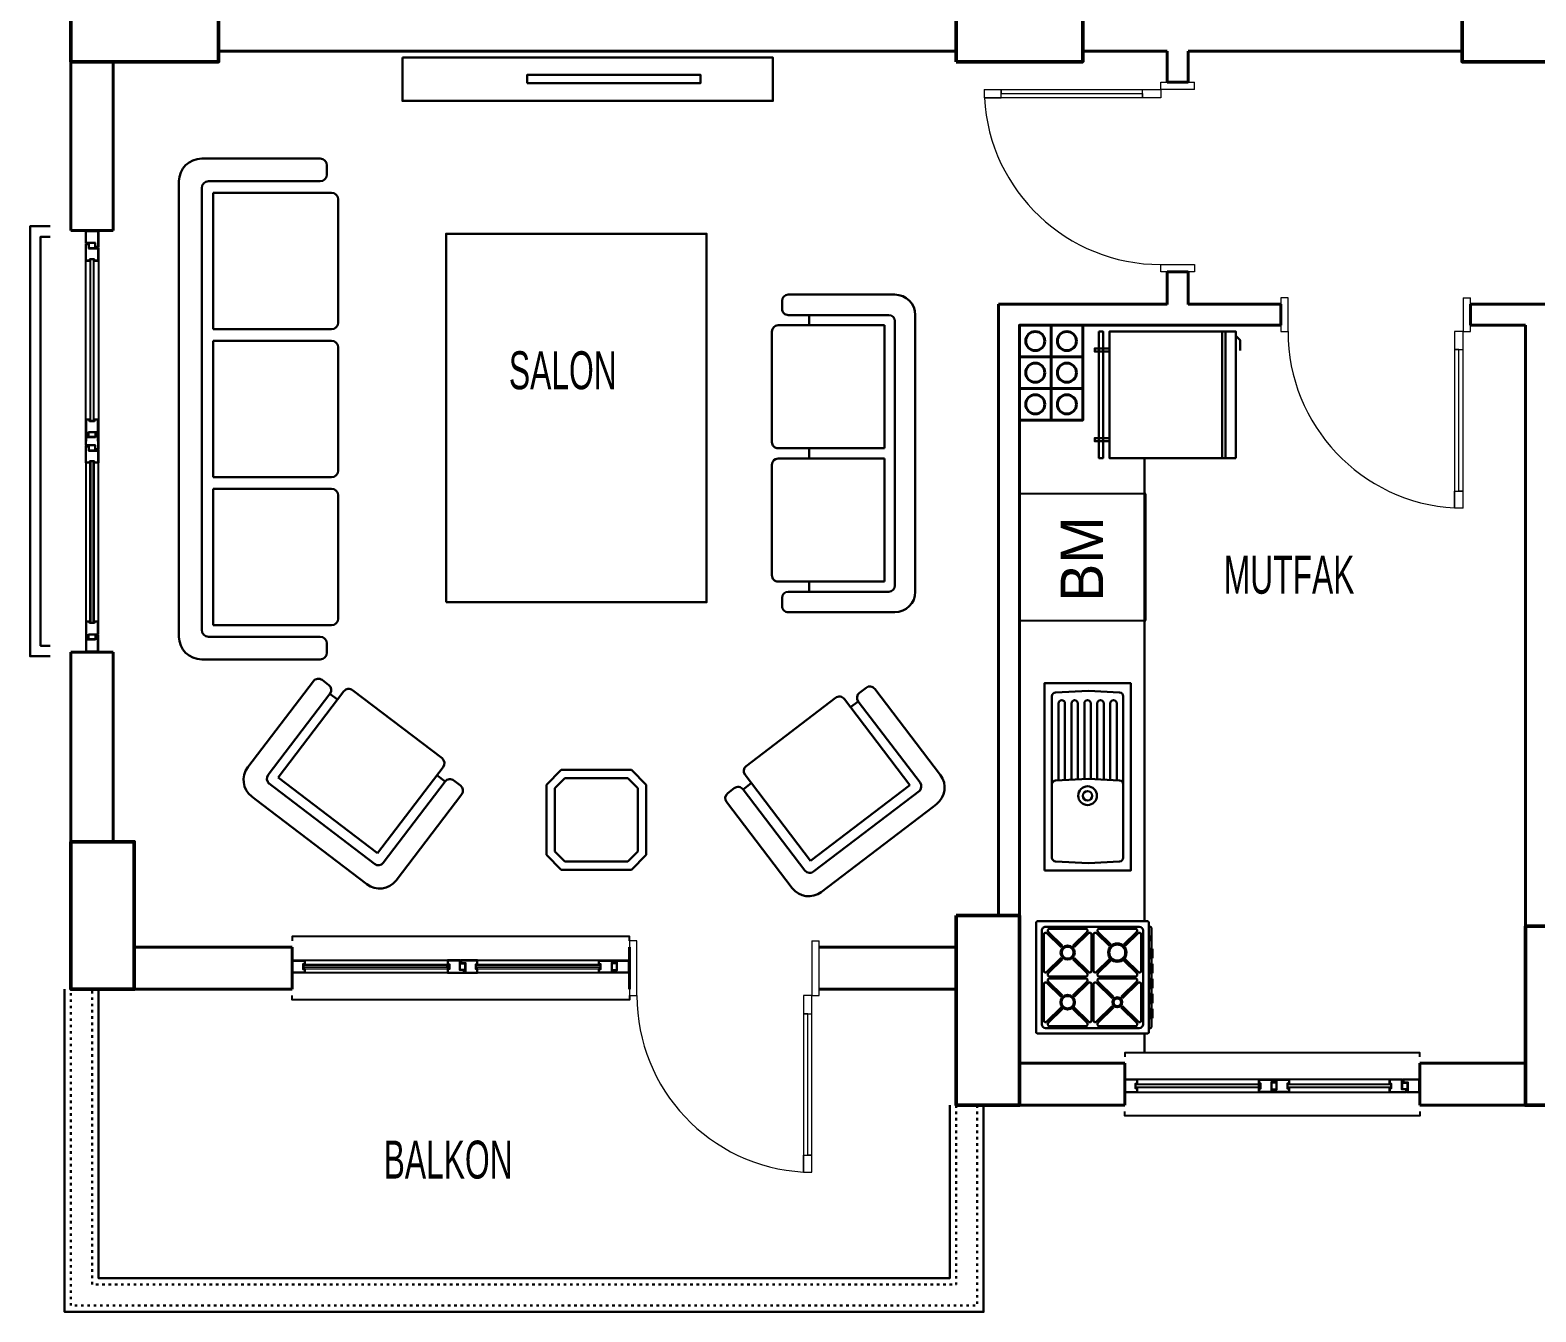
# Model space of a CAD drawing. Header units: millimetres. Extents: x 38 to 3246, y 32 to 1248.
# Drawn here: x 38 to 752, y 32 to 640 of the extents above; entities that cross this region are included whole.
import ezdxf

# ---------------------------------------------------------------- set-up
doc = ezdxf.new("R2010")
doc.units = ezdxf.units.MM
doc.linetypes.add('ACAD_ISO03W100', pattern=[30, 12, -18])
doc.layers.add('14_ISLAK_MEKAN_TEFRİŞ', color=134, linetype='Continuous')
for name, color, linetype, lineweight in [('CAM', 253, 'Continuous', 15), ('duvar_40', 45, 'Continuous', 40), ('KOLON50', 81, 'Continuous', 50), ('MERD_30', 31, 'Continuous', 30), ('PENC_25', 74, 'Continuous', 25), ('TEF', 145, 'Continuous', 30), ('yazı', 253, 'Continuous', 20)]:
    doc.layers.add(name, color=color, linetype=linetype, lineweight=lineweight)
doc.styles.add('ARIAL', font='Arial')
doc.styles.get("Standard").update_dxf_attribs({"font": 'EtrFont'})

# ---------------------------------------------------------------- blocks, each defined once
blk = doc.blocks.new('a124')
at = {"layer": 'CAM', "flags": 128}
for points in [[(562.385812, 140.67522), (621.447941, 140.67522), (621.447941, 140.17522), (562.385812, 140.17522)], [(562.385812, 139.17522), (621.447941, 139.17522), (621.447941, 138.67522), (562.385812, 138.67522)], [(634.347946, 140.67522), (683.271589, 140.67522), (683.271589, 140.17522), (634.347946, 140.17522)], [(634.347946, 139.17522), (683.271589, 139.17522), (683.271589, 138.67522), (634.347946, 138.67522)]]:
    blk.add_lwpolyline(points, close=True, dxfattribs=at)
at = {"layer": 'PENC_25'}
for p, q in [((682.571589, 142.675222), (563.085812, 142.675222)), ((563.085812, 136.675218), (682.571589, 136.675218))]:
    blk.add_line(p, q, dxfattribs=at)
at = {"layer": 'PENC_25', "flags": 128}
for points in [[(697.110589, 153.466737), (697.110589, 155.383703), (557.110589, 155.383703), (557.110589, 153.466737)], [(697.110589, 127.466737), (697.110589, 125.466737), (557.110589, 125.466737), (557.110589, 127.466737)]]:
    blk.add_lwpolyline(points, dxfattribs=at)
for points in [[(563.085812, 142.675222), (557.110589, 142.675222), (557.110589, 136.675218), (563.085812, 136.675218), (563.085812, 138.67522), (562.385812, 138.67522), (562.385812, 140.67522), (563.085812, 140.67522)], [(562.885812, 142.475222), (557.285808, 142.475222), (557.285808, 136.875218), (562.885812, 136.875218), (562.885812, 138.47522), (562.185812, 138.47522), (562.185812, 140.87522), (562.885812, 140.87522)], [(620.547941, 139.17522), (621.447941, 139.17522), (621.447941, 140.17522), (620.547941, 140.17522)], [(620.747941, 142.675222), (628.747944, 142.675222), (628.747944, 141.17522), (626.747943, 141.17522), (626.747943, 136.675218), (620.747941, 136.675218), (620.747941, 138.67522), (621.447941, 138.67522), (621.447941, 140.67522), (620.747941, 140.67522)], [(620.947941, 142.475222), (628.547944, 142.475222), (628.547944, 141.37522), (626.547943, 141.37522), (626.547943, 136.875218), (620.947941, 136.875218), (620.947941, 138.47522), (621.647941, 138.47522), (621.647941, 140.87522), (620.947941, 140.87522)], [(635.047946, 136.675218), (627.047943, 136.675218), (627.047943, 138.17522), (629.047944, 138.17522), (629.047944, 142.675222), (635.047946, 142.675222), (635.047946, 140.67522), (634.347946, 140.67522), (634.347946, 138.67522), (635.047946, 138.67522)], [(634.847946, 136.875218), (627.247943, 136.875218), (627.247943, 137.97522), (629.247944, 137.97522), (629.247944, 142.475222), (634.847946, 142.475222), (634.847946, 140.87522), (634.147946, 140.87522), (634.147946, 138.47522), (634.847946, 138.47522)], [(682.571589, 136.675218), (690.785807, 136.675218), (690.785807, 138.17522), (688.785806, 138.17522), (688.785806, 142.675222), (682.571589, 142.675222), (682.571589, 140.67522), (683.271589, 140.67522), (683.271589, 138.67522), (682.571589, 138.67522)], [(682.771589, 136.875218), (690.585807, 136.875218), (690.585807, 137.97522), (688.585806, 137.97522), (688.585806, 142.475222), (682.771589, 142.475222), (682.771589, 140.87522), (683.471589, 140.87522), (683.471589, 138.47522), (682.771589, 138.47522)], [(697.110589, 142.675222), (689.085806, 142.675222), (689.085806, 141.17522), (691.085807, 141.17522), (691.085807, 136.675218), (697.110589, 136.675218), (697.110589, 139.67522)], [(696.685809, 142.475222), (689.285806, 142.475222), (689.285806, 141.37522), (691.285807, 141.37522), (691.285807, 136.875218), (696.685809, 136.875218), (696.685809, 138.47522), (696.685809, 140.87522)]]:
    blk.add_lwpolyline(points, close=True, dxfattribs=at)
blk = doc.blocks.new('a126')
at = {"layer": 'duvar_40', "flags": 128}
for points in [[(631.040129, 510.466696), (631.040129, 500.466696)], [(721.040129, 510.466696), (721.040129, 500.466696)]]:
    blk.add_lwpolyline(points, dxfattribs=at)
at = {"layer": 'PENC_25', "lineweight": 20}
for p, q in [((634.512629, 513.466788), (631.040051, 513.466788)), ((631.040051, 513.466737), (631.040051, 497.466788)), ((634.512629, 497.466788), (634.512629, 513.466737)), ((717.567472, 513.466788), (721.040051, 513.466788)), ((717.567472, 513.466685), (717.567472, 497.466737)), ((721.040051, 497.466737), (721.040051, 513.466685)), ((631.040051, 497.466788), (634.512629, 497.466788)), ((717.567472, 497.466737), (721.040051, 497.466737)), ((713.567473, 413.799217), (717.567473, 413.799217))]:
    blk.add_line(p, q, dxfattribs=at)
at = {"layer": 'PENC_25', "lineweight": 20, "flags": 128}
blk.add_lwpolyline([(717.567473, 413.743331), (717.567473, 497.466737), (713.567473, 497.466737), (713.567473, 413.743331), (713.567473, 421.815767), (717.567473, 421.815767), (715.567473, 421.815767), (715.567473, 488.904834), (713.567473, 488.904834), (717.567473, 488.904834)], dxfattribs=at)
at = {"layer": 'PENC_25', "lineweight": 20}
blk.add_arc((718.314719, 497.466737), 83.80209, 179.992273, 266.752553, dxfattribs=at)
blk = doc.blocks.new('a127')
at = {"layer": 'duvar_40', "flags": 128}
for points in [[(577.110553, 615.807458), (587.110553, 615.807458)], [(577.110517, 525.807448), (587.110517, 525.807448)]]:
    blk.add_lwpolyline(points, dxfattribs=at)
at = {"layer": 'PENC_25', "lineweight": 20}
for p, q in [((574.110589, 615.807452), (590.110538, 615.807452)), ((574.110589, 612.334874), (574.110589, 615.807452)), ((590.11064, 612.334874), (590.11064, 615.807452)), ((490.443069, 608.334875), (490.443069, 612.334875)), ((590.110538, 612.334874), (574.110589, 612.334874)), ((574.11064, 525.807452), (574.11064, 529.280031)), ((574.11064, 529.280031), (590.110589, 529.280031)), ((590.11064, 529.280031), (590.11064, 525.807452)), ((590.110589, 525.807452), (574.11064, 525.807452))]:
    blk.add_line(p, q, dxfattribs=at)
at = {"layer": 'PENC_25', "lineweight": 20, "flags": 128}
blk.add_lwpolyline([(490.387183, 612.334875), (574.110589, 612.334875), (574.110589, 608.334875), (490.387183, 608.334875), (498.459619, 608.334875), (498.459619, 612.334875), (498.459619, 610.334875), (565.548686, 610.334875), (565.548686, 608.334875), (565.548686, 612.334875)], dxfattribs=at)
at = {"layer": 'PENC_25', "lineweight": 20}
blk.add_arc((574.110589, 613.08212), 83.80209, 183.247447, 270.007727, dxfattribs=at)
blk = doc.blocks.new('a128')
at = {"layer": 'TEF', "flags": 128}
for points in [[(214.329932, 627.466737), (390.133441, 627.466737), (390.133441, 606.891547), (214.329932, 606.891547)], [(273.620181, 615.242903), (355.727212, 615.242903), (355.727212, 619.298829), (273.620181, 619.298829)]]:
    blk.add_lwpolyline(points, close=True, dxfattribs=at)
blk = doc.blocks.new('a131')
at = {"layer": 'CAM', "flags": 128}
for points in [[(167.385812, 196.758253), (236.447941, 196.758253), (236.447941, 197.258253), (167.385812, 197.258253)], [(167.385812, 195.258253), (236.447941, 195.258253), (236.447941, 195.758253), (167.385812, 195.758253)], [(249.347946, 196.758253), (308.271589, 196.758253), (308.271589, 197.258253), (249.347946, 197.258253)], [(249.347946, 195.258253), (308.271589, 195.258253), (308.271589, 195.758253), (249.347946, 195.758253)]]:
    blk.add_lwpolyline(points, close=True, dxfattribs=at)
at = {"layer": 'duvar_40', "ltscale": 20, "flags": 128}
blk.add_lwpolyline([(322.110589, 185.466737), (322.110589, 205.466737)], dxfattribs=at)
at = {"layer": 'PENC_25', "lineweight": 20}
for p, q in [((322.110589, 208.466737), (322.110589, 182.466737)), ((325.583167, 208.466737), (322.110589, 208.466737)), ((325.583167, 182.466737), (325.583167, 208.466737)), ((408.63801, 208.466634), (408.63801, 182.466685)), ((412.110589, 182.466685), (412.110589, 208.466634)), ((322.110589, 182.466737), (325.583167, 182.466737))]:
    blk.add_line(p, q, dxfattribs=at)
at = {"layer": 'PENC_25'}
for p, q in [((168.085812, 199.258255), (307.571589, 199.258255)), ((307.571589, 193.258252), (168.085812, 193.258252))]:
    blk.add_line(p, q, dxfattribs=at)
at = {"layer": 'PENC_25', "flags": 128}
for points in [[(322.110589, 208.466737), (322.110589, 210.466737), (162.110589, 210.466737), (162.110589, 208.466737)], [(322.110589, 182.466737), (322.110589, 180.54977), (162.110589, 180.54977), (162.110589, 182.466737)]]:
    blk.add_lwpolyline(points, dxfattribs=at)
for points in [[(168.085812, 193.258252), (162.110589, 193.258252), (162.110589, 199.258255), (168.085812, 199.258255), (168.085812, 197.258253), (167.385812, 197.258253), (167.385812, 195.258253), (168.085812, 195.258253)], [(167.885812, 193.458252), (162.285808, 193.458252), (162.285808, 199.058255), (167.885812, 199.058255), (167.885812, 197.458253), (167.185812, 197.458253), (167.185812, 195.058253), (167.885812, 195.058253)], [(307.571589, 199.258255), (315.785807, 199.258255), (315.785807, 197.758253), (313.785806, 197.758253), (313.785806, 193.258252), (307.571589, 193.258252), (307.571589, 195.258253), (308.271589, 195.258253), (308.271589, 197.258253), (307.571589, 197.258253)], [(307.771589, 199.058255), (315.585807, 199.058255), (315.585807, 197.958253), (313.585806, 197.958253), (313.585806, 193.458252), (307.771589, 193.458252), (307.771589, 195.058253), (308.471589, 195.058253), (308.471589, 197.458253), (307.771589, 197.458253)], [(322.110589, 193.258252), (314.085806, 193.258252), (314.085806, 194.758253), (316.085807, 194.758253), (316.085807, 199.258255), (322.110589, 199.258255), (322.110589, 196.258253)], [(321.685809, 193.458252), (314.285806, 193.458252), (314.285806, 194.558253), (316.285807, 194.558253), (316.285807, 199.058255), (321.685809, 199.058255), (321.685809, 197.458253), (321.685809, 195.058253)], [(322.110589, 199.258255), (322.110589, 193.258252)]]:
    blk.add_lwpolyline(points, close=True, dxfattribs=at)
at = {"layer": 'PENC_25', "lineweight": 20, "flags": 128}
blk.add_lwpolyline([(408.638011, 98.74328), (408.638011, 182.466685), (404.638011, 182.466685), (404.638011, 98.74328), (404.638011, 106.815716), (408.638011, 106.815716), (406.638011, 106.815716), (406.638011, 173.904783), (404.638011, 173.904783), (408.638011, 173.904783)], dxfattribs=at)
at = {"layer": 'PENC_25', "lineweight": 20}
blk.add_arc((409.385257, 182.466685), 83.80209, 179.992273, 266.752553, dxfattribs=at)
blk = doc.blocks.new('a133')
at = {"layer": 'CAM'}
for p, q in [((66.110589, 531.627737), (66.110589, 455.06674)), ((66.610589, 455.06674), (66.610589, 531.627737)), ((67.610589, 531.627737), (67.610589, 455.06674)), ((68.110589, 455.06674), (68.110589, 531.627737)), ((66.110589, 455.06674), (66.610589, 455.06674)), ((67.610589, 455.06674), (68.110589, 455.06674)), ((66.110589, 359.305736), (66.110589, 435.866733)), ((66.110589, 435.866733), (66.610589, 435.866733)), ((66.610589, 435.866733), (66.610589, 359.305736)), ((67.610589, 359.305736), (67.610589, 435.866733)), ((67.610589, 435.866733), (68.110589, 435.866733)), ((68.110589, 435.866733), (68.110589, 359.305736)), ((66.610589, 359.305736), (66.110589, 359.305736)), ((68.110589, 359.305736), (67.610589, 359.305736))]:
    blk.add_line(p, q, dxfattribs=at)
at = {"layer": 'MERD_30', "flags": 128}
for points in [[(47.2288, 547.459365), (37.7288, 547.459365), (37.7288, 343.466748), (47.2288, 343.466748)], [(47.2288, 542.459365), (42.7288, 542.459365), (42.7288, 348.466748), (47.2288, 348.466748)]]:
    blk.add_lwpolyline(points, dxfattribs=at)
at = {"layer": 'PENC_25'}
for p, q in [((64.110587, 445.466737), (64.110587, 530.927737)), ((70.11059, 530.927737), (70.11059, 445.466737)), ((64.110587, 455.76674), (64.110587, 447.766737)), ((66.110589, 455.76674), (64.110587, 455.76674)), ((64.310587, 455.56674), (64.310587, 447.966737)), ((65.910589, 455.56674), (64.310587, 455.56674)), ((65.910589, 454.86674), (65.910589, 455.56674)), ((68.310589, 454.86674), (65.910589, 454.86674)), ((66.110589, 455.06674), (66.110589, 455.76674)), ((68.110589, 455.06674), (66.110589, 455.06674)), ((70.11059, 455.76674), (68.110589, 455.76674)), ((68.110589, 455.76674), (68.110589, 455.06674)), ((69.91059, 455.56674), (68.310589, 455.56674)), ((68.310589, 455.56674), (68.310589, 454.86674)), ((69.91059, 449.966738), (69.91059, 455.56674)), ((70.11059, 449.766738), (70.11059, 455.76674)), ((64.110587, 447.766737), (65.610589, 447.766737)), ((68.610589, 447.466737), (64.110587, 447.466737)), ((64.110587, 447.466737), (64.110587, 445.466737)), ((64.110587, 443.466736), (64.110587, 445.466737)), ((64.110587, 445.466737), (64.110587, 360.005736)), ((68.610589, 443.466736), (64.110587, 443.466736)), ((64.110587, 435.166733), (64.110587, 443.166736)), ((64.110587, 443.166736), (65.610589, 443.166736)), ((64.310587, 447.966737), (65.410589, 447.966737)), ((68.810589, 447.266737), (64.310587, 447.266737)), ((64.310587, 447.266737), (64.310587, 445.466737)), ((64.310587, 443.666736), (64.310587, 445.466737)), ((68.810589, 443.666736), (64.310587, 443.666736)), ((64.310587, 435.366733), (64.310587, 442.966736)), ((64.310587, 442.966736), (65.410589, 442.966736)), ((65.410589, 447.966737), (65.410589, 449.966738)), ((65.410589, 449.966738), (69.91059, 449.966738)), ((65.410589, 442.966736), (65.410589, 440.966735)), ((65.610589, 447.766737), (65.610589, 449.766738)), ((65.610589, 449.766738), (70.11059, 449.766738)), ((65.610589, 443.166736), (65.610589, 441.166735)), ((70.11059, 449.466738), (68.610589, 449.466738)), ((68.610589, 449.466738), (68.610589, 447.466737)), ((68.610589, 441.466735), (68.610589, 443.466736)), ((69.91059, 449.266738), (68.810589, 449.266738)), ((68.810589, 449.266738), (68.810589, 447.266737)), ((68.810589, 441.666735), (68.810589, 443.666736)), ((69.91059, 445.466737), (69.91059, 449.266738)), ((69.91059, 445.466737), (69.91059, 441.666735)), ((70.11059, 445.466737), (70.11059, 449.466738)), ((70.11059, 445.466737), (70.11059, 441.466735)), ((70.11059, 360.005736), (70.11059, 445.466737)), ((65.410589, 440.966735), (69.91059, 440.966735)), ((65.610589, 441.166735), (70.11059, 441.166735)), ((68.310589, 436.066733), (65.910589, 436.066733)), ((65.910589, 436.066733), (65.910589, 435.366733)), ((68.110589, 435.866733), (66.110589, 435.866733)), ((66.110589, 435.866733), (66.110589, 435.166733)), ((68.110589, 435.166733), (68.110589, 435.866733)), ((68.310589, 435.366733), (68.310589, 436.066733)), ((70.11059, 441.466735), (68.610589, 441.466735)), ((69.91059, 441.666735), (68.810589, 441.666735)), ((69.91059, 440.966735), (69.91059, 435.366733)), ((70.11059, 441.166735), (70.11059, 435.166733)), ((66.110589, 435.166733), (64.110587, 435.166733)), ((65.910589, 435.366733), (64.310587, 435.366733)), ((70.11059, 435.166733), (68.110589, 435.166733)), ((69.91059, 435.366733), (68.310589, 435.366733)), ((64.110587, 360.005736), (64.110587, 351.791519)), ((66.110589, 360.005736), (64.110587, 360.005736)), ((64.310587, 359.805736), (64.310587, 351.991519)), ((65.910589, 359.805736), (64.310587, 359.805736)), ((65.910589, 359.105736), (65.910589, 359.805736)), ((68.310589, 359.105736), (65.910589, 359.105736)), ((66.110589, 359.305736), (66.110589, 360.005736)), ((68.110589, 359.305736), (66.110589, 359.305736)), ((70.11059, 360.005736), (68.110589, 360.005736)), ((68.110589, 360.005736), (68.110589, 359.305736)), ((69.91059, 359.805736), (68.310589, 359.805736)), ((68.310589, 359.805736), (68.310589, 359.105736)), ((69.91059, 353.99152), (69.91059, 359.805736)), ((70.11059, 353.79152), (70.11059, 360.005736)), ((64.110587, 351.791519), (65.610589, 351.791519)), ((68.610589, 351.491519), (64.110587, 351.491519)), ((64.110587, 351.491519), (64.110587, 345.466737)), ((64.310587, 351.991519), (65.410589, 351.991519)), ((68.810589, 351.291519), (64.310587, 351.291519)), ((64.310587, 351.291519), (64.310587, 345.891516)), ((65.410589, 351.991519), (65.410589, 353.99152)), ((65.410589, 353.99152), (69.91059, 353.99152)), ((65.610589, 351.791519), (65.610589, 353.79152)), ((65.610589, 353.79152), (70.11059, 353.79152)), ((70.11059, 353.49152), (68.610589, 353.49152)), ((68.610589, 353.49152), (68.610589, 351.491519)), ((69.91059, 353.29152), (68.810589, 353.29152)), ((68.810589, 353.29152), (68.810589, 351.291519)), ((69.91059, 345.891516), (69.91059, 353.29152)), ((70.11059, 345.466737), (70.11059, 353.49152))]:
    blk.add_line(p, q, dxfattribs=at)
blk = doc.blocks.new('bb2')
at = {"layer": '14_ISLAK_MEKAN_TEFRİŞ'}
for p, q in [((279.199679, -291.899922), (219.199679, -291.899922)), ((219.199679, -291.899922), (219.199679, -351.899922)), ((279.199679, -351.899922), (279.199679, -291.899922)), ((219.199679, -351.899922), (279.199679, -351.899922))]:
    blk.add_line(p, q, dxfattribs=at)
at = {"insert": (228.095774, -311.441617), "char_height": 20.16, "width": 8839.469653, "attachment_point": 1}
blk.add_mtext('BM', dxfattribs=at)
blk = doc.blocks.new('rttrtr')
at = {"layer": 'TEF'}
for p, q in [((-389.510033, 6064.436817), (-462.410033, 6064.436817)), ((-389.510033, 6064.436817), (-316.610033, 6064.436817)), ((-469.700033, 6057.146817), (-469.700033, 6019.238817)), ((-389.510033, 6057.146817), (-460.223033, 6057.146817)), ((-389.510033, 6057.146817), (-318.797033, 6057.146817)), ((-309.320033, 6057.146817), (-309.320033, 6019.238817)), ((-462.410033, 6054.959817), (-462.410033, 6019.238817)), ((-458.765033, 6053.501817), (-458.765033, 6015.593817)), ((-415.025033, 6053.501817), (-458.765033, 6053.501817)), ((-415.025033, 6053.501817), (-415.025033, 6015.593817)), ((-411.380033, 6053.501817), (-411.380033, 6015.593817)), ((-389.510033, 6053.501817), (-411.380033, 6053.501817)), ((-389.510033, 6053.501817), (-367.640033, 6053.501817)), ((-367.640033, 6053.501817), (-367.640033, 6015.593817)), ((-363.995033, 6053.501817), (-320.255033, 6053.501817)), ((-363.995033, 6053.501817), (-363.995033, 6015.593817)), ((-320.255033, 6053.501817), (-320.255033, 6015.593817)), ((-316.610033, 6054.959817), (-316.610033, 6019.238817)), ((-464.597033, 6017.051817), (-467.513033, 6017.051817)), ((-417.212033, 6013.406817), (-456.578033, 6013.406817)), ((-389.510033, 6013.406817), (-409.193033, 6013.406817)), ((-389.510033, 6013.406817), (-369.827033, 6013.406817)), ((-361.808033, 6013.406817), (-322.442033, 6013.406817)), ((-314.423033, 6017.051817), (-311.507033, 6017.051817))]:
    blk.add_line(p, q, dxfattribs=at)
for centre, radius, start, end in [((-462.410033, 6057.146817), 7.29, 90, 180), ((-316.610033, 6057.146817), 7.29, 0, 90), ((-460.223033, 6054.959817), 2.187, 90, 180), ((-318.797033, 6054.959817), 2.187, 0, 90), ((-467.513033, 6019.238817), 2.187, 180, 270), ((-464.597033, 6019.238817), 2.187, 270, 0), ((-314.423033, 6019.238817), 2.187, 180, 270), ((-311.507033, 6019.238817), 2.187, 270, 0), ((-456.578033, 6015.593817), 2.187, 180, 270), ((-417.212033, 6015.593817), 2.187, 270, 0), ((-409.193033, 6015.593817), 2.187, 180, 270), ((-369.827033, 6015.593817), 2.187, 270, 0), ((-361.808033, 6015.593817), 2.187, 180, 270), ((-322.442033, 6015.593817), 2.187, 270, 0)]:
    blk.add_arc(centre, radius, start, end, dxfattribs=at)
blk = doc.blocks.new('kjlfdndşlknfndfkldfdf')
at = {"layer": 'TEF'}
for p, q in [((55328.507839, 11493.256828), (55246.495339, 11493.256828)), ((55328.507839, 11493.256828), (55410.520339, 11493.256828)), ((55234.345339, 11481.106828), (55234.345339, 11417.926828)), ((55246.495339, 11477.461828), (55246.495339, 11417.926828)), ((55328.507839, 11481.106828), (55250.140339, 11481.106828)), ((55325.470339, 11475.031828), (55252.570339, 11475.031828)), ((55252.570339, 11475.031828), (55252.570339, 11411.851828)), ((55325.470339, 11475.031828), (55325.470339, 11411.851828)), ((55328.507839, 11481.106828), (55406.875339, 11481.106828)), ((55331.545339, 11475.031828), (55331.545339, 11411.851828)), ((55331.545339, 11475.031828), (55404.445339, 11475.031828)), ((55404.445339, 11475.031828), (55404.445339, 11411.851828)), ((55410.520339, 11477.461828), (55410.520339, 11417.926828)), ((55422.670339, 11481.106828), (55422.670339, 11417.926828)), ((55246.495339, 11430.345269), (55252.570339, 11430.345269)), ((55325.470339, 11430.345269), (55331.545339, 11430.345269)), ((55404.445339, 11430.345269), (55410.520339, 11430.345269)), ((55242.850339, 11414.281828), (55237.990339, 11414.281828)), ((55414.165339, 11414.281828), (55419.025339, 11414.281828)), ((55321.825339, 11408.206828), (55256.215339, 11408.206828)), ((55335.190339, 11408.206828), (55400.800339, 11408.206828))]:
    blk.add_line(p, q, dxfattribs=at)
for centre, radius, start, end in [((55246.495339, 11481.106828), 12.15, 90, 180), ((55410.520339, 11481.106828), 12.15, 0, 90), ((55250.140339, 11477.461828), 3.645, 90, 180), ((55406.875339, 11477.461828), 3.645, 0, 90), ((55237.990339, 11417.926828), 3.645, 180, 270), ((55242.850339, 11417.926828), 3.645, 270, 0), ((55414.165339, 11417.926828), 3.645, 180, 270), ((55419.025339, 11417.926828), 3.645, 270, 0), ((55256.215339, 11411.851828), 3.645, 180, 270), ((55321.825339, 11411.851828), 3.645, 270, 0), ((55335.190339, 11411.851828), 3.645, 180, 270), ((55400.800339, 11411.851828), 3.645, 270, 0)]:
    blk.add_arc(centre, radius, start, end, dxfattribs=at)
blk = doc.blocks.new('kjnklnlkfşfg')
at = {"layer": 'TEF'}
for p, q in [((55325.97592, 10955.358673), (55321.531476, 10955.358673)), ((55334.864809, 10899.803117), (55334.864809, 10957.580895)), ((55398.198142, 10960.914228), (55338.198142, 10960.914228)), ((55401.531476, 10899.803117), (55401.531476, 10957.580895)), ((55409.941597, 10955.358673), (55414.386041, 10955.358673)), ((55318.198142, 10894.247562), (55318.198142, 10952.02534)), ((55329.309254, 10897.580895), (55329.309254, 10952.02534)), ((55329.309254, 10952.02534), (55334.864809, 10952.02534)), ((55401.531476, 10952.02534), (55406.608263, 10952.02534)), ((55406.608263, 10897.580895), (55406.608263, 10952.02534)), ((55417.719374, 10894.247562), (55417.719374, 10952.02534)), ((55401.531476, 10899.803117), (55334.864809, 10899.803117)), ((55404.309254, 10894.247562), (55332.642587, 10894.247562)), ((55404.309254, 10883.136451), (55329.309254, 10883.136451)), ((55404.309254, 10883.136451), (55406.608434, 10883.136451))]:
    blk.add_line(p, q, dxfattribs=at)
for centre, radius, start, end in [((55321.531476, 10952.02534), 3.333333, 90, 180), ((55325.97592, 10952.02534), 3.333333, 0, 90), ((55338.198142, 10957.580895), 3.333333, 90, 180), ((55398.198142, 10957.580895), 3.333333, 0, 90), ((55409.941597, 10952.02534), 3.333333, 90, 180), ((55414.386041, 10952.02534), 3.333333, 0, 90), ((55329.309254, 10894.247562), 11.111111, 180, 270), ((55332.642587, 10897.580895), 3.333333, 180, 270), ((55403.27493, 10897.580895), 3.333333, 270, 0), ((55406.608263, 10894.247562), 11.111111, 270, 0)]:
    blk.add_arc(centre, radius, start, end, dxfattribs=at)
blk = doc.blocks.new('jhnkldgjkslgbjaskgdm')
at = {"layer": 'TEF', "flags": 128}
for points in [[(-5133.802356, -14184.077824), (-5133.802356, -14244.077824), (-5073.802356, -14244.077824), (-5073.802356, -14184.077824)], [(-5073.802356, -14249.077824), (-5133.802356, -14249.077824), (-5133.802356, -14247.077824), (-5073.802356, -14247.077824)]]:
    blk.add_lwpolyline(points, close=True, dxfattribs=at)
for points in [[(-5075.802356, -14184.077824), (-5077.802356, -14182.077824), (-5082.802356, -14182.077824)], [(-5073.802356, -14189.077824), (-5133.802356, -14189.077824)], [(-5073.802356, -14190.577824), (-5133.802356, -14190.577824)], [(-5124.302356, -14244.077824), (-5124.302356, -14251.077824), (-5125.802356, -14251.077824), (-5125.802356, -14244.077824)], [(-5083.302356, -14244.077824), (-5083.302356, -14251.077824), (-5081.802356, -14251.077824), (-5081.802356, -14244.077824)]]:
    blk.add_lwpolyline(points, dxfattribs=at)
blk = doc.blocks.new('jhngbklnkgb_fbgnlş')
at = {"layer": 'TEF', "linetype": 'Continuous'}
for p, q in [((-4958.113378, -13973.079768), (-4958.613378, -13973.579768)), ((-4958.613378, -13973.579768), (-4958.613378, -13978.391768)), ((-4957.028178, -13973.079768), (-4958.113378, -13973.079768)), ((-4957.028178, -13970.579768), (-4956.528178, -13970.079768)), ((-4957.028178, -13970.579768), (-4957.028178, -14029.579768)), ((-4897.528178, -13970.079768), (-4956.528178, -13970.079768)), ((-4954.028178, -13975.079768), (-4954.028178, -14025.079768)), ((-4902.028178, -13973.079768), (-4952.028178, -13973.079768)), ((-4950.613978, -13975.786868), (-4942.399478, -13984.001368)), ((-4930.649478, -13974.079768), (-4949.906878, -13974.079768)), ((-4929.942378, -13975.786868), (-4938.156878, -13984.001368)), ((-4916.606578, -13983.294268), (-4924.113978, -13975.786868)), ((-4904.149478, -13974.079768), (-4923.406878, -13974.079768)), ((-4903.442378, -13975.786868), (-4910.949778, -13983.294268)), ((-4900.028178, -13975.079768), (-4900.028178, -14025.079768)), ((-4897.028178, -13970.579768), (-4897.528178, -13970.079768)), ((-4897.028178, -13970.579768), (-4897.028178, -14029.579768)), ((-4959.028178, -13978.391768), (-4959.028178, -13983.391768)), ((-4957.028178, -13978.391768), (-4959.028178, -13978.391768)), ((-4957.028178, -13983.391768), (-4959.028178, -13983.391768)), ((-4958.613378, -13983.391768), (-4958.613378, -13986.391768)), ((-4958.028178, -13978.391768), (-4958.028178, -13983.391768)), ((-4957.528178, -13978.391768), (-4957.528178, -13983.391768)), ((-4953.028178, -13977.201068), (-4953.028178, -13996.458468)), ((-4951.321078, -13976.493968), (-4943.106578, -13984.708468)), ((-4942.399478, -13984.001368), (-4943.106578, -13984.708468)), ((-4938.156878, -13984.001368), (-4937.449778, -13984.708468)), ((-4929.235278, -13976.493968), (-4937.449778, -13984.708468)), ((-4927.528178, -13977.201068), (-4927.528178, -13996.458468)), ((-4926.528178, -13977.201068), (-4926.528178, -13996.458468)), ((-4917.313678, -13984.001368), (-4924.821078, -13976.493968)), ((-4916.606578, -13983.294268), (-4917.313678, -13984.001368)), ((-4910.242678, -13984.001368), (-4910.949778, -13983.294268)), ((-4902.735278, -13976.493968), (-4910.242678, -13984.001368)), ((-4901.028178, -13977.201068), (-4901.028178, -13996.458468)), ((-4959.028178, -13986.391768), (-4959.028178, -13991.391768)), ((-4957.028178, -13986.391768), (-4959.028178, -13986.391768)), ((-4957.028178, -13991.391768), (-4959.028178, -13991.391768)), ((-4958.613378, -13991.391768), (-4958.613378, -13994.391768)), ((-4958.028178, -13986.391768), (-4958.028178, -13991.391768)), ((-4957.528178, -13986.391768), (-4957.528178, -13991.391768)), ((-4943.106578, -13988.951068), (-4951.321078, -13997.165568)), ((-4942.399478, -13989.658168), (-4950.613978, -13997.872668)), ((-4943.106578, -13988.951068), (-4942.399478, -13989.658168)), ((-4937.449778, -13988.951068), (-4938.156878, -13989.658168)), ((-4938.156878, -13989.658168), (-4929.942378, -13997.872668)), ((-4937.449778, -13988.951068), (-4929.235278, -13997.165568)), ((-4917.313678, -13989.658168), (-4924.821078, -13997.165568)), ((-4916.606578, -13990.365268), (-4924.113978, -13997.872668)), ((-4916.606578, -13990.365268), (-4917.313678, -13989.658168)), ((-4910.242678, -13989.658168), (-4910.949778, -13990.365268)), ((-4903.442378, -13997.872668), (-4910.949778, -13990.365268)), ((-4902.735278, -13997.165568), (-4910.242678, -13989.658168)), ((-4957.028178, -13994.391768), (-4959.028178, -13994.391768)), ((-4959.028178, -13994.391768), (-4959.028178, -13999.391768)), ((-4957.028178, -13999.391768), (-4959.028178, -13999.391768)), ((-4958.613378, -13999.391768), (-4958.613378, -14002.391768)), ((-4958.028178, -13994.391768), (-4958.028178, -13999.391768)), ((-4957.528178, -13994.391768), (-4957.528178, -13999.391768)), ((-4930.649478, -13999.579768), (-4949.906878, -13999.579768)), ((-4904.149478, -13999.579768), (-4923.406878, -13999.579768)), ((-4959.028178, -14002.391768), (-4959.028178, -14007.391768)), ((-4957.028178, -14002.391768), (-4959.028178, -14002.391768)), ((-4957.028178, -14007.391768), (-4959.028178, -14007.391768)), ((-4958.613378, -14007.391768), (-4958.613378, -14010.391768)), ((-4958.028178, -14002.391768), (-4958.028178, -14007.391768)), ((-4957.528178, -14002.391768), (-4957.528178, -14007.391768)), ((-4953.028178, -14003.701068), (-4953.028178, -14022.958468)), ((-4951.321078, -14002.993968), (-4944.520778, -14009.794268)), ((-4950.613978, -14002.286868), (-4943.813678, -14009.087168)), ((-4930.649478, -14000.579768), (-4949.906878, -14000.579768)), ((-4929.942378, -14002.286868), (-4936.742678, -14009.087168)), ((-4929.235278, -14002.993968), (-4936.035578, -14009.794268)), ((-4927.528178, -14003.701068), (-4927.528178, -14022.958468)), ((-4926.528178, -14003.701068), (-4926.528178, -14022.958468)), ((-4924.821078, -14002.993968), (-4917.313678, -14010.501368)), ((-4924.113978, -14002.286868), (-4916.606578, -14009.794268)), ((-4904.149478, -14000.579768), (-4923.406878, -14000.579768)), ((-4910.949778, -14009.794268), (-4903.442378, -14002.286868)), ((-4910.242678, -14010.501368), (-4902.735278, -14002.993968)), ((-4901.028178, -14003.701068), (-4901.028178, -14022.958468)), ((-4957.028178, -14010.391768), (-4959.028178, -14010.391768)), ((-4959.028178, -14010.391768), (-4959.028178, -14015.391768)), ((-4957.028178, -14015.391768), (-4959.028178, -14015.391768)), ((-4958.613378, -14015.391768), (-4958.613378, -14026.579768)), ((-4958.028178, -14010.391768), (-4958.028178, -14015.391768)), ((-4957.528178, -14010.391768), (-4957.528178, -14015.391768)), ((-4943.813678, -14009.087168), (-4944.520778, -14009.794268)), ((-4936.742678, -14009.087168), (-4936.035578, -14009.794268)), ((-4924.821078, -14023.665568), (-4917.313678, -14016.158168)), ((-4917.313678, -14010.501368), (-4916.606578, -14009.794268)), ((-4917.313678, -14016.158168), (-4916.606578, -14016.865268)), ((-4910.949778, -14009.794268), (-4910.242678, -14010.501368)), ((-4910.949778, -14016.865268), (-4910.242678, -14016.158168)), ((-4910.242678, -14016.158168), (-4902.735278, -14023.665568)), ((-4957.028178, -14019.891768), (-4958.113378, -14019.891768)), ((-4958.113378, -14019.891768), (-4958.113378, -14021.891768)), ((-4957.028178, -14021.891768), (-4958.113378, -14021.891768)), ((-4944.520778, -14016.865268), (-4951.321078, -14023.665568)), ((-4943.813678, -14017.572368), (-4950.613978, -14024.372668)), ((-4944.520778, -14016.865268), (-4943.813678, -14017.572368)), ((-4936.035578, -14016.865268), (-4936.742678, -14017.572368)), ((-4936.742678, -14017.572368), (-4929.942378, -14024.372668)), ((-4936.035578, -14016.865268), (-4929.235278, -14023.665568)), ((-4924.113978, -14024.372668), (-4916.606578, -14016.865268)), ((-4910.949778, -14016.865268), (-4903.442378, -14024.372668)), ((-4958.613378, -14026.579768), (-4958.113378, -14027.079768)), ((-4957.028178, -14027.079768), (-4958.113378, -14027.079768)), ((-4956.528178, -14030.079768), (-4957.028178, -14029.579768)), ((-4897.528178, -14030.079768), (-4956.528178, -14030.079768)), ((-4902.028178, -14027.079768), (-4952.028178, -14027.079768)), ((-4930.649478, -14026.079768), (-4949.906878, -14026.079768)), ((-4904.149478, -14026.079768), (-4923.406878, -14026.079768)), ((-4897.028178, -14029.579768), (-4897.528178, -14030.079768))]:
    blk.add_line(p, q, dxfattribs=at)
for centre, radius in [((-4913.778178, -13986.829768), 3.8928), ((-4913.778178, -13986.829768), 3.2928), ((-4940.278178, -13986.829768), 2.6357), ((-4940.278178, -13986.829768), 2.0357), ((-4940.278178, -14013.329768), 4.8755), ((-4940.278178, -14013.329768), 4.2755), ((-4913.778178, -14013.329768), 3.7635), ((-4913.778178, -14013.329768), 3.1635)]:
    blk.add_circle(centre, radius, dxfattribs=at)
for centre, radius, start, end in [((-4952.028178, -13975.079768), 2, 90, 180), ((-4949.906878, -13975.079768), 1, 90, 225), ((-4930.649478, -13975.079768), 1, 315, 90), ((-4923.406878, -13975.079768), 1, 90, 225), ((-4904.149478, -13975.079768), 1, 315, 90), ((-4902.028178, -13975.079768), 2, 0, 90), ((-4952.028178, -13977.201068), 1, 45, 180), ((-4928.528178, -13977.201068), 1, 0, 135), ((-4925.528178, -13977.201068), 1, 45, 180), ((-4902.028178, -13977.201068), 1, 0, 135), ((-4952.028178, -13996.458468), 1, 180, 315), ((-4949.906878, -13998.579768), 1, 135, 270), ((-4930.649478, -13998.579768), 1, 270, 45), ((-4928.528178, -13996.458468), 1, 225, 0), ((-4925.528178, -13996.458468), 1, 180, 315), ((-4923.406878, -13998.579768), 1, 135, 270), ((-4904.149478, -13998.579768), 1, 270, 45), ((-4902.028178, -13996.458468), 1, 225, 0), ((-4952.028178, -14003.701068), 1, 45, 180), ((-4949.906878, -14001.579768), 1, 90, 225), ((-4930.649478, -14001.579768), 1, 315, 90), ((-4928.528178, -14003.701068), 1, 0, 135), ((-4925.528178, -14003.701068), 1, 45, 180), ((-4923.406878, -14001.579768), 1, 90, 225), ((-4904.149478, -14001.579768), 1, 315, 90), ((-4902.028178, -14003.701068), 1, 0, 135), ((-4952.028178, -14022.958468), 1, 180, 315), ((-4928.528178, -14022.958468), 1, 225, 0), ((-4925.528178, -14022.958468), 1, 180, 315), ((-4902.028178, -14022.958468), 1, 225, 0), ((-4952.028178, -14025.079768), 2, 180, 270), ((-4949.906878, -14025.079768), 1, 135, 270), ((-4930.649478, -14025.079768), 1, 270, 45), ((-4923.406878, -14025.079768), 1, 135, 270), ((-4904.149478, -14025.079768), 1, 270, 45), ((-4902.028178, -14025.079768), 2, 270, 0)]:
    blk.add_arc(centre, radius, start, end, dxfattribs=at)
blk = doc.blocks.new('jkh_kbgjdlşgbsdjngşdnel')
at = {"layer": 'TEF', "flags": 128}
blk.add_lwpolyline([(-4901.0774, -14156.110742), (-4901.0774, -14056.110742), (-4947.0774, -14056.110742), (-4947.0774, -14156.110742)], close=True, dxfattribs=at)
blk.add_lwpolyline([(-4906.969449, -14151.213015), (-4924.5774, -14152.110742), (-4941.18535, -14151.213015, -0.398484), (-4943.0774, -14149.21593), (-4943.0774, -14109.97033), (-4943.0774, -14063.005553, -0.398484), (-4941.18535, -14061.008469), (-4924.5774, -14060.110742), (-4906.969449, -14061.008469, -0.398484), (-4905.0774, -14063.005553), (-4905.0774, -14149.21593, -0.398484)], format="xyb", close=True, dxfattribs=at)
for points in [[(-4936.1524, -14107.711865), (-4936.1524, -14066.835746, 1), (-4939.6024, -14066.835746), (-4939.6024, -14107.891034)], [(-4929.2524, -14107.353528), (-4929.2524, -14066.835746, 1), (-4932.7024, -14066.835746), (-4932.7024, -14107.532697)], [(-4922.3524, -14107.224182), (-4922.3524, -14066.835746, 1), (-4925.8024, -14066.835746), (-4925.8024, -14107.17436)], [(-4918.9024, -14107.400077), (-4918.9024, -14066.835746, -1), (-4915.4524, -14066.835746), (-4915.4524, -14107.575973)], [(-4912.0024, -14107.751868), (-4912.0024, -14066.835746, -1), (-4908.5524, -14066.835746), (-4908.5524, -14107.927763)], [(-4905.0774, -14110.005553, 0.398484), (-4906.969449, -14108.008469), (-4924.5774, -14107.110742), (-4941.181126, -14107.973022, 0.399097), (-4943.0774, -14109.97033)]]:
    blk.add_lwpolyline(points, format="xyb", dxfattribs=at)
at = {"layer": 'TEF'}
for radius in [5, 2.5]:
    blk.add_circle((-4924.0774, -14116.110742), radius, dxfattribs=at)

msp = doc.modelspace()

# ---------------------------------------------------------------- linework, layer by layer
at = {"layer": 'CAM'}
for p, q in [((66.610589, 531.627737), (66.110589, 531.627737)), ((68.110589, 531.627737), (67.610589, 531.627737))]:
    msp.add_line(p, q, dxfattribs=at)
at = {"layer": 'duvar_40', "linetype": 'ByBlock'}
for p, q in [((127.110589, 630.466737), (477.110589, 630.466737)), ((537.110687, 630.466737), (577.110589, 630.466737)), ((577.110589, 615.807452), (577.110589, 630.466737)), ((587.110589, 630.466737), (717.110754, 630.466737)), ((587.110589, 615.807452), (587.110589, 630.466737)), ((57.110589, 545.466737), (57.110589, 625.466737)), ((77.110589, 545.466737), (77.110589, 625.466737)), ((577.110589, 510.319042), (577.110589, 525.807452)), ((587.110589, 510.319042), (587.110589, 525.807452)), ((497.110589, 510.466737), (577.110589, 510.466737)), ((497.110589, 510.466737), (497.110589, 220.466975)), ((587.110589, 510.466737), (631.040051, 510.466737)), ((721.040051, 510.466737), (785.064842, 510.466737)), ((631.040051, 500.466737), (507.110589, 500.466737)), ((507.110589, 500.466737), (507.110589, 220.466975)), ((747.110589, 500.466737), (721.040051, 500.466737)), ((747.110589, 215.466737), (747.110589, 500.466737)), ((57.110589, 255.466719), (57.110589, 345.466737)), ((77.110589, 255.466719), (77.110589, 345.466737)), ((162.110589, 205.466737), (87.110552, 205.466737)), ((477.110589, 205.466737), (412.110589, 205.466737)), ((162.110589, 185.466737), (87.110552, 185.466737)), ((477.110589, 185.466737), (412.110589, 185.466737)), ((557.110589, 150.466737), (507.110589, 150.466737)), ((747.110589, 150.466737), (697.110589, 150.466737)), ((557.110589, 130.466737), (507.110589, 130.466737)), ((847.110589, 130.466737), (697.110589, 130.466737))]:
    msp.add_line(p, q, dxfattribs=at)
at = {"layer": 'duvar_40', "ltscale": 0.3}
msp.add_line((57.110589, 345.466737), (77.110589, 345.466737), dxfattribs=at)
at = {"layer": 'duvar_40', "ltscale": 20, "flags": 128}
for points in [[(57.110589, 545.466737), (77.110589, 545.466737)], [(522.110589, 500.466737), (522.110589, 485.466737), (507.110589, 485.466737), (507.110589, 500.466737), (522.110589, 500.466737)], [(537.110589, 500.466815), (537.110589, 485.466815), (522.110589, 485.466815), (522.110589, 500.466815), (537.110589, 500.466815)], [(522.110589, 485.466369), (522.110589, 470.466369), (507.110589, 470.466369), (507.110589, 485.466369), (522.110589, 485.466369)], [(537.110589, 485.466447), (537.110589, 470.466447), (522.110589, 470.466447), (522.110589, 485.466447), (537.110589, 485.466447)], [(522.110589, 470.466002), (522.110589, 455.466002), (507.110589, 455.466002), (507.110589, 470.466002), (522.110589, 470.466002)], [(537.110589, 470.46608), (537.110589, 455.46608), (522.110589, 455.46608), (522.110589, 470.46608), (537.110589, 470.46608)], [(162.110589, 185.466737), (162.110589, 205.466737)], [(557.110589, 150.466737), (557.110589, 130.466737)], [(697.110589, 150.466737), (697.110589, 130.466737)]]:
    msp.add_lwpolyline(points, dxfattribs=at)
at = {"layer": 'duvar_40', "ltscale": 20}
for centre in [(514.610589, 492.966737), (529.610589, 492.966815), (514.610589, 477.966369), (529.610589, 477.966447), (514.610589, 462.966002), (529.610589, 462.96608)]:
    msp.add_circle(centre, 4.53413, dxfattribs=at)
at = {"layer": 'KOLON50', "flags": 128}
for points in [[(57.110589, 625.466737), (127.110589, 625.466737), (127.110589, 655.466737), (57.110589, 655.466737), (57.110589, 625.466737)], [(477.110589, 625.466737), (537.110687, 625.466737), (537.110687, 655.467037), (477.110589, 655.466737), (477.110589, 625.466737)], [(777.110577, 625.467037), (717.110754, 625.467037), (717.110754, 655.467037), (777.110577, 655.467037), (777.110577, 625.467037)], [(57.110552, 255.466719), (57.110552, 185.466719), (87.110552, 185.466719), (87.110552, 255.466719), (57.110552, 255.466719)], [(477.110589, 220.466975), (477.110589, 130.466737), (507.110589, 130.466737), (507.110589, 220.466975), (477.110589, 220.466975)], [(747.110589, 215.466737), (747.110589, 130.466737), (777.110589, 130.466737), (777.110589, 215.466737), (747.110589, 215.466737)]]:
    msp.add_lwpolyline(points, dxfattribs=at)
at = {"layer": 'MERD_30', "flags": 128}
for points in [[(54.110589, 185.466737), (54.110589, 32.466737), (490.110589, 32.466737), (490.110589, 130.466737)], [(70.110589, 185.466737), (70.110589, 48.466737), (474.110589, 48.466737), (474.110589, 130.466737)]]:
    msp.add_lwpolyline(points, dxfattribs=at)
at = {"layer": 'MERD_30', "linetype": 'ACAD_ISO03W100', "ltscale": 0.1, "flags": 128}
for points in [[(487.110589, 130.466737), (487.110589, 35.466737), (57.110589, 35.466737), (57.110589, 185.466737)], [(477.110589, 130.466737), (477.110589, 45.466737), (67.110589, 45.466737), (67.110589, 185.466737)]]:
    msp.add_lwpolyline(points, dxfattribs=at)
at = {"layer": 'PENC_25'}
for p, q in [((64.110587, 545.466737), (64.110587, 545.466737)), ((64.110587, 545.466737), (70.11059, 545.466737)), ((70.11059, 545.466737), (64.110587, 545.466737)), ((64.110587, 539.441955), (64.110587, 545.466737)), ((64.110587, 545.466737), (67.110589, 545.466737)), ((64.310587, 539.641955), (64.310587, 545.041957)), ((64.310587, 545.041957), (65.910589, 545.041957)), ((65.910589, 545.041957), (65.910589, 545.041957)), ((65.910589, 545.041957), (68.310589, 545.041957)), ((67.110589, 545.466737), (67.110589, 545.466737)), ((67.110589, 545.466737), (67.110589, 545.466737)), ((67.110589, 545.466737), (67.110589, 545.466737)), ((67.110589, 545.466737), (70.11059, 545.466737)), ((68.310589, 545.041957), (68.310589, 545.041957)), ((68.310589, 545.041957), (69.91059, 545.041957)), ((69.91059, 545.041957), (69.91059, 537.641953)), ((70.11059, 545.466737), (70.11059, 545.466737)), ((70.11059, 545.466737), (70.11059, 537.441953)), ((68.610589, 539.441955), (64.110587, 539.441955)), ((64.110587, 530.927737), (64.110587, 539.141955)), ((64.110587, 539.141955), (65.610589, 539.141955)), ((68.810589, 539.641955), (64.310587, 539.641955)), ((64.310587, 531.127737), (64.310587, 538.941955)), ((64.310587, 538.941955), (65.410589, 538.941955)), ((65.410589, 538.941955), (65.410589, 536.941953)), ((65.410589, 536.941953), (69.91059, 536.941953)), ((65.610589, 539.141955), (65.610589, 537.141953)), ((65.610589, 537.141953), (70.11059, 537.141953)), ((68.610589, 537.441953), (68.610589, 539.441955)), ((70.11059, 537.441953), (68.610589, 537.441953)), ((68.810589, 537.641953), (68.810589, 539.641955)), ((69.91059, 537.641953), (68.810589, 537.641953)), ((69.91059, 536.941953), (69.91059, 531.127737)), ((70.11059, 537.141953), (70.11059, 530.927737)), ((66.110589, 530.927737), (64.110587, 530.927737)), ((65.910589, 531.127737), (64.310587, 531.127737)), ((68.310589, 531.827737), (65.910589, 531.827737)), ((65.910589, 531.827737), (65.910589, 531.127737)), ((68.110589, 531.627737), (66.110589, 531.627737)), ((66.110589, 531.627737), (66.110589, 530.927737)), ((68.110589, 530.927737), (68.110589, 531.627737)), ((70.11059, 530.927737), (68.110589, 530.927737)), ((68.310589, 531.127737), (68.310589, 531.827737)), ((69.91059, 531.127737), (68.310589, 531.127737)), ((64.110587, 345.466737), (64.110587, 345.466737)), ((64.110587, 345.466737), (70.11059, 345.466737)), ((70.11059, 345.466737), (64.110587, 345.466737)), ((64.110587, 345.466737), (67.110589, 345.466737)), ((64.310587, 345.891516), (65.910589, 345.891516)), ((65.910589, 345.891516), (65.910589, 345.891516)), ((65.910589, 345.891516), (68.310589, 345.891516)), ((67.110589, 345.466737), (67.110589, 345.466737)), ((67.110589, 345.466737), (67.110589, 345.466737)), ((67.110589, 345.466737), (67.110589, 345.466737)), ((67.110589, 345.466737), (70.11059, 345.466737)), ((68.310589, 345.891516), (68.310589, 345.891516)), ((68.310589, 345.891516), (69.91059, 345.891516)), ((70.11059, 345.466737), (70.11059, 345.466737))]:
    msp.add_line(p, q, dxfattribs=at)
at = {"layer": 'PENC_25', "lineweight": 20}
for p, q in [((408.63801, 208.466737), (412.110589, 208.466737)), ((408.63801, 182.466685), (412.110589, 182.466685)), ((404.638011, 98.799166), (408.638011, 98.799166))]:
    msp.add_line(p, q, dxfattribs=at)
at = {"layer": 'PENC_25', "flags": 128}
for points in [[(162.110589, 199.258255), (162.110589, 193.258252), (162.110589, 193.258252)], [(235.547941, 196.758253), (236.447941, 196.758253), (236.447941, 195.758253), (235.547941, 195.758253)], [(235.747941, 193.258252), (243.747944, 193.258252), (243.747944, 194.758253), (241.747943, 194.758253), (241.747943, 199.258255), (235.747941, 199.258255), (235.747941, 197.258253), (236.447941, 197.258253), (236.447941, 195.258253), (235.747941, 195.258253)], [(235.947941, 193.458252), (243.547944, 193.458252), (243.547944, 194.558253), (241.547943, 194.558253), (241.547943, 199.058255), (235.947941, 199.058255), (235.947941, 197.458253), (236.647941, 197.458253), (236.647941, 195.058253), (235.947941, 195.058253)], [(250.047946, 199.258255), (242.047943, 199.258255), (242.047943, 197.758253), (244.047944, 197.758253), (244.047944, 193.258252), (250.047946, 193.258252), (250.047946, 195.258253), (249.347946, 195.258253), (249.347946, 197.258253), (250.047946, 197.258253)], [(249.847946, 199.058255), (242.247943, 199.058255), (242.247943, 197.958253), (244.247944, 197.958253), (244.247944, 193.458252), (249.847946, 193.458252), (249.847946, 195.058253), (249.147946, 195.058253), (249.147946, 197.458253), (249.847946, 197.458253)], [(557.110589, 136.675218), (557.110589, 142.675222), (557.110589, 142.675222)], [(697.110589, 136.675218), (697.110589, 142.675222)]]:
    msp.add_lwpolyline(points, close=True, dxfattribs=at)
at = {"layer": 'TEF'}
for p, q in [((282.645479, 282.491409), (289.700438, 289.546368)), ((322.997927, 289.546368), (289.700438, 289.546368)), ((330.052886, 282.491409), (322.997927, 289.546368)), ((282.645479, 282.491409), (282.645479, 249.19392)), ((286.596096, 280.85501), (291.336837, 285.595751)), ((286.596096, 280.85501), (286.596096, 250.830319)), ((321.361528, 285.595751), (291.336837, 285.595751)), ((326.102269, 280.85501), (321.361528, 285.595751)), ((326.102269, 250.830319), (326.102269, 280.85501)), ((330.052886, 249.19392), (330.052886, 282.491409)), ((291.336837, 246.089578), (286.596096, 250.830319)), ((326.102269, 250.830319), (321.361528, 246.089578)), ((289.700438, 242.138961), (282.645479, 249.19392)), ((291.336837, 246.089578), (321.361528, 246.089578)), ((330.052886, 249.19392), (322.997927, 242.138961)), ((289.700438, 242.138961), (322.997927, 242.138961))]:
    msp.add_line(p, q, dxfattribs=at)
at = {"layer": 'TEF', "linetype": 'ByBlock', "flags": 128}
msp.add_lwpolyline([(235.090691, 369.112173), (358.669168, 369.112173), (358.669168, 543.913522), (235.090691, 543.913522)], close=True, dxfattribs=at)
at = {"layer": 'TEF', "flags": 128}
for points in [[(566.469071, 437.466737), (566.469071, 217.776444)], [(566.469071, 164.443111), (566.469071, 155.383703)]]:
    msp.add_lwpolyline(points, dxfattribs=at)

# ---------------------------------------------------------------- block references
for name in ['a128', 'a127', 'a133', 'a126', 'a131', 'a124']:
    msp.add_blockref(name, (0, 0))
at = {"rotation": 90}
msp.add_blockref('bb2', (215.210672, 141.267178), dxfattribs=at)
at = {"layer": 'TEF'}
for name, p, xscale, yscale, zscale, rotation in [('rttrtr', (9092.697777, 1037.795864), 1.481481, 1.481481, 1.481481, 90), ('jhngbklnkgb_fbgnlş', (-3837.832214, -12253.405572), 0.888889, 0.888889, 0.888889, 180)]:
    msp.add_blockref(name, p, dxfattribs=dict(at, xscale=xscale, yscale=yscale, zscale=zscale, rotation=rotation))
at = {"layer": 'TEF', "linetype": 'ByBlock'}
for name, p, xscale, yscale, zscale, rotation in [('kjlfdndşlknfndfkldfdf', (-8736.916575, 44702.491177), 0.8, 0.8, 0.8, 270), ('kjnklnlkfşfg', (33442.254334, -37277.392758), -0.888889, 0.888889, 0.888889, 322.676089), ('kjnklnlkfşfg', (-32831.650662, -37281.064966), 0.888889, 0.888889, 0.888889, 37.323911)]:
    msp.add_blockref(name, p, dxfattribs=dict(at, xscale=xscale, yscale=yscale, zscale=zscale, rotation=rotation))
at = {"layer": 'TEF', "xscale": -1, "rotation": 270}
msp.add_blockref('jhnkldgjkslgbjaskgdm', (14793.885845, 5571.269092), dxfattribs=at)
at = {"layer": 'TEF', "xscale": -0.888889, "yscale": 0.888889, "zscale": 0.888889}
msp.add_blockref('jkh_kbgjdlşgbsdjngşdnel', (-3837.531792, 12824.975832), dxfattribs=at)

# ---------------------------------------------------------------- texts
at = {"layer": 'yazı', "style": 'ARIAL', "width": 0.6}
for s, p in [('SALON', (264.882494, 470.130142)), ('MUTFAK', (604.013596, 373.133819)), ('BALKON', (205.456698, 95.701195))]:
    msp.add_text(s, height=18, dxfattribs=at).set_placement(p)

doc.saveas('drawing.dxf')
